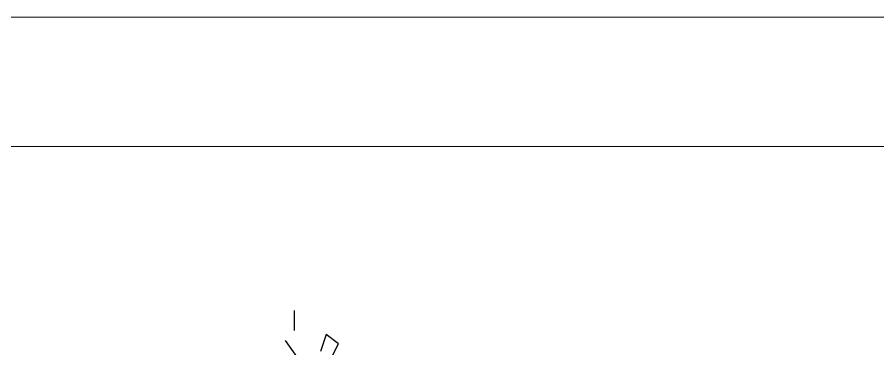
# Model space of a CAD drawing. Header units: metres. Extents: x -1655 to 449, y 40 to 361.
# Drawn here: x 209.602 to 210.268, y 50.17 to 50.426 of the extents above; entities that cross this region are included whole.
import ezdxf

# ---------------------------------------------------------------- set-up
doc = ezdxf.new("R2010")
doc.units = ezdxf.units.M
doc.header["$MEASUREMENT"] = 0
doc.layers.add('Layer5', color=31, linetype='Continuous', lineweight=9)
doc.layers.add('paisajismo', color=7, linetype='Continuous')

# ---------------------------------------------------------------- blocks, each defined once
blk = doc.blocks.new('A$C78ED2221')
at = {"layer": 'paisajismo', "color": 86}
for p, q in [((2.5584, 1.1015), (2.6363, 1.1417)), ((2.6363, 1.1417), (2.6631, 1.1063)), ((2.6631, 1.1063), (2.6143, 1.0908)), ((2.5978, 1.0254), (2.6459, 0.9909)), ((2.6741, 1.0168), (2.7303, 1.0168))]:
    blk.add_line(p, q, dxfattribs=at)

msp = doc.modelspace()

# ---------------------------------------------------------------- linework, layer by layer
at = {"layer": 'Layer5'}
for p, q in [((209.22263, 50.42642), (210.46339, 50.42642)), ((209.32263, 50.32642), (210.3639, 50.32642))]:
    msp.add_line(p, q, dxfattribs=at)

# ---------------------------------------------------------------- block references
at = {"color": 1, "xscale": -0.2733126548093017, "yscale": 0.2733126548093017, "zscale": 0.2733126548093017, "rotation": 270}
msp.add_blockref('A$C78ED2221', (209.53901, 49.4534), dxfattribs=at)

doc.saveas('drawing.dxf')
